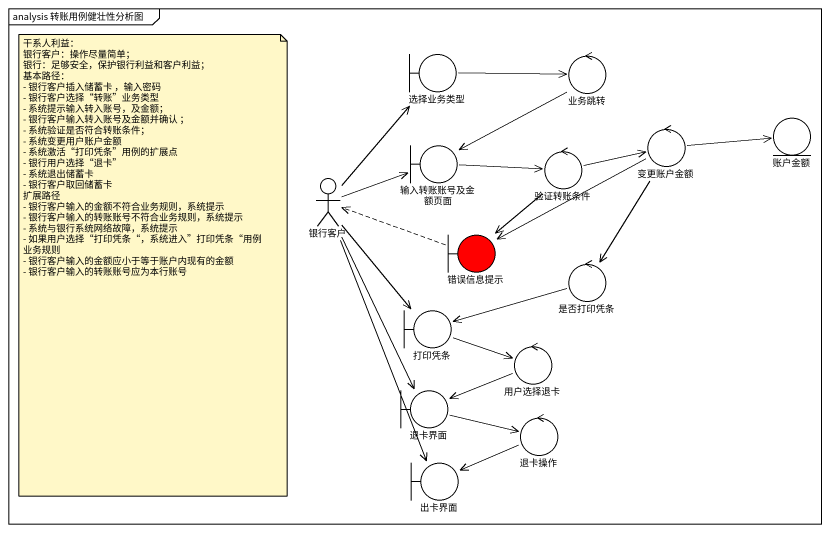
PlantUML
@startuml
mainframe analysis 转账用例健壮性分析图
boundary 选择业务类型
control 业务跳转
control 变更账户金额
entity 账户金额
actor 银行客户
boundary 输入转账账号及金额页面
control 验证转账条件
boundary 错误信息提示 #FF0000
control 是否打印凭条
boundary 打印凭条
control 用户选择退卡
boundary 退卡界面
control 退卡操作
boundary 出卡界面
选择业务类型 -right-> 业务跳转
业务跳转 --> 输入转账账号及金额页面
变更账户金额 -right-> 账户金额
变更账户金额 -left-> 错误信息提示
变更账户金额 --> 是否打印凭条
银行客户 -up-> 选择业务类型
银行客户 -right-> 输入转账账号及金额页面
银行客户 --> 打印凭条
银行客户 --> 退卡界面
银行客户 --> 出卡界面
输入转账账号及金额页面 -right-> 验证转账条件
验证转账条件 -right-> 变更账户金额
验证转账条件 --> 错误信息提示
错误信息提示 .left.> 银行客户
是否打印凭条 -left-> 打印凭条
打印凭条 -right-> 用户选择退卡
用户选择退卡 -left-> 退卡界面
退卡界面 -right-> 退卡操作
退卡操作 -left-> 出卡界面
note as N1
  干系人利益：
  银行客户：操作尽量简单；
  银行：足够安全，保护银行利益和客户利益；
  基本路径：
  - 银行客户插入储蓄卡 ，输入密码
  - 银行客户选择“转账”业务类型
  - 系统提示输入转入账号，及金额；
  - 银行客户输入转入账号及金额并确认 ；
  - 系统验证是否符合转账条件；
  - 系统变更用户账户金额
  - 系统激活“打印凭条”用例的扩展点
  - 银行用户选择“退卡”
  - 系统退出储蓄卡
  - 银行客户取回储蓄卡
  扩展路径
  - 银行客户输入的金额不符合业务规则，系统提示
  - 银行客户输入的转账账号不符合业务规则，系统提示
  - 系统与银行系统网络故障，系统提示
  - 如果用户选择“打印凭条“，系统进入”打印凭条“用例
  业务规则
  - 银行客户输入的金额应小于等于账户内现有的金额
  - 银行客户输入的转账账号应为本行账号
end note
@enduml
